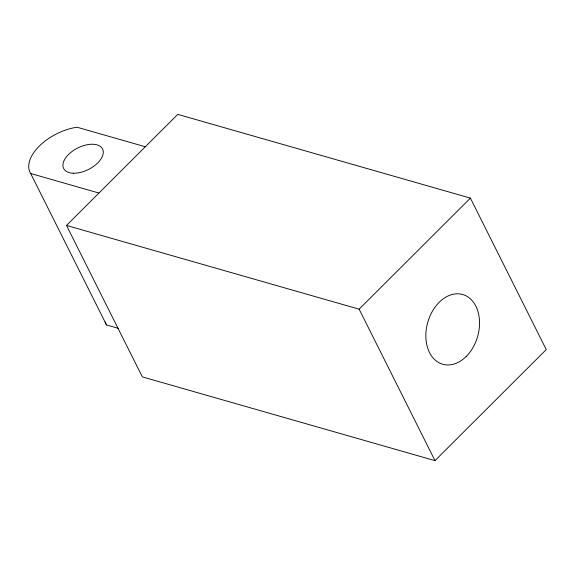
<?xml version="1.0" encoding="UTF-8"?>
<svg xmlns="http://www.w3.org/2000/svg" width="575" height="575" viewBox="0 0 575 575"><rect width="100%" height="100%" fill="white"/><g stroke="black" fill="none" stroke-linecap="round" stroke-linejoin="round"><path stroke-width="0.86" d="M66.492 225.436L177.768 114.368L470.408 198.116L546.25 349.564L434.973 460.632L142.334 376.884L66.492 225.436L359.138 309.185L434.973 460.632M359.138 309.185L470.408 198.116M145.317 146.762L77.028 127.219A41.105 22.691 -26.6 0 0 39.215 146.172A41.105 22.691 -26.6 0 0 30.662 173.499L106.504 324.947L118.457 328.368M30.662 173.499L98.95 193.042M106.504 324.947A41.105 22.691 -26.6 0 1 105.153 321.971M466.232 356.421A36.268 25.925 -74 0 0 465.994 295.809A36.268 25.925 -74 0 0 425.845 335.893A36.268 25.925 -74 0 0 466.232 356.421M73.463 173.233A21.764 12.01 -26.6 0 0 103.292 151.879A21.764 12.01 -26.6 0 0 72.579 151.096A21.764 12.01 -26.6 0 0 73.463 173.233"/></g></svg>
